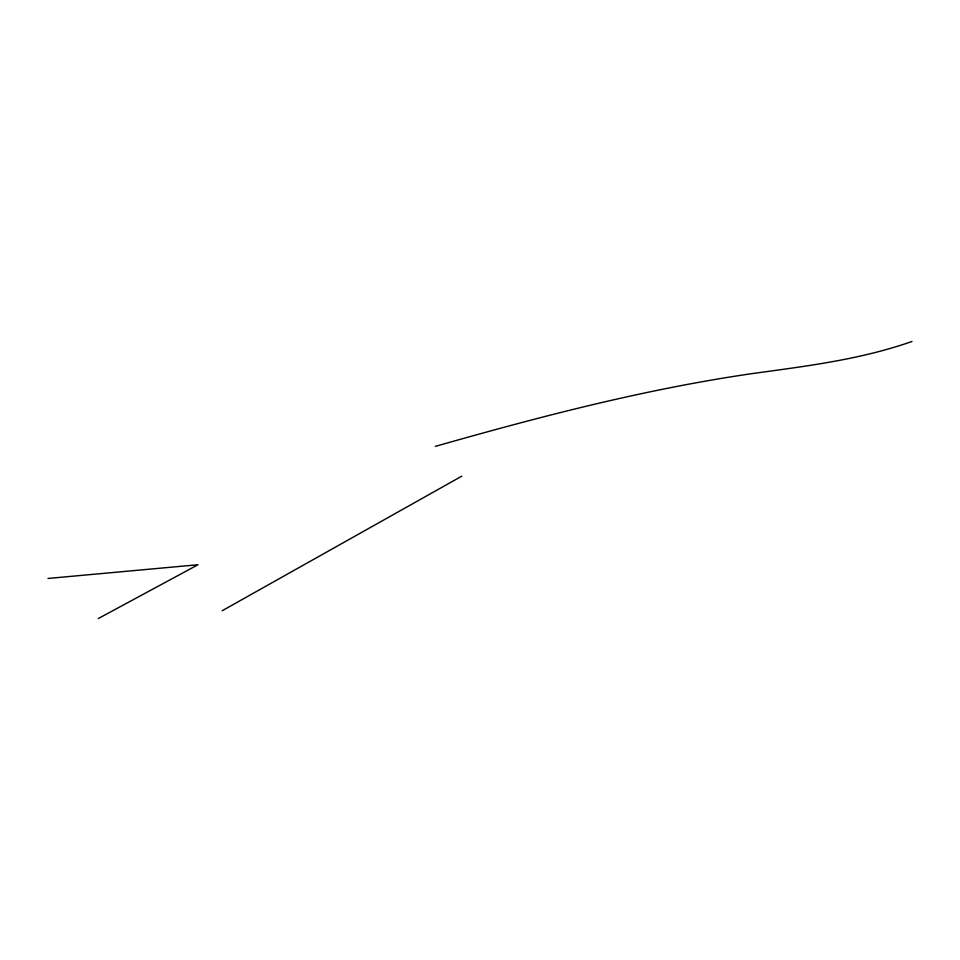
<?xml version="1.0" encoding="UTF-8"?>
<svg xmlns="http://www.w3.org/2000/svg" width="960" height="960" viewBox="0 0 960 960"><rect width="100%" height="100%" fill="white"/><g stroke="black" fill="none" stroke-linecap="round" stroke-linejoin="round"><path stroke-width="1.44" d="M222.204 610.728L461.76 476.184M98.316 618.54L197.976 564.744L48 578.46M912 341.46C860.22 359.712 805.548 366.216 751.464 373.704C644.328 389.316 539.364 416.784 435.36 446.376"/></g></svg>
